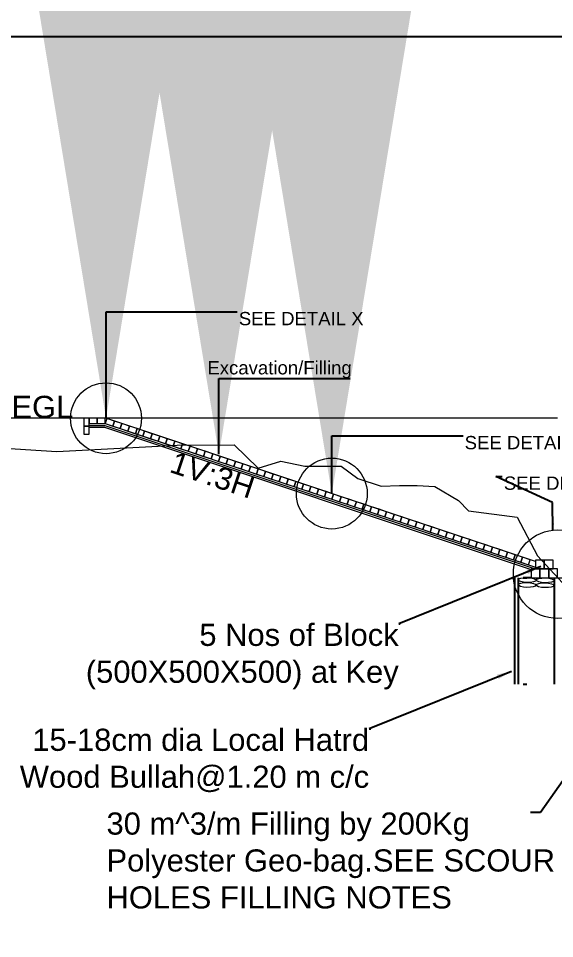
# Model space of a CAD drawing. Header units: inches. Extents: x -8940 to 26362, y -28010 to 990.
# Drawn here: x 4326.9 to 4357.2, y -14244.6 to -14192.6 of the extents above; entities that cross this region are included whole.
import ezdxf

# ---------------------------------------------------------------- set-up
doc = ezdxf.new("R2010")
doc.units = ezdxf.units.IN
doc.header["$MEASUREMENT"] = 0
for name, color, linetype, lineweight in [('BULLAH', 7, 'Continuous', 25), ('Cross Section Labels', 7, 'Continuous', 9), ('Existing_Bed_Level for Xsection', 7, 'Continuous', 0), ('Long Section Labels', 7, 'Continuous', 9)]:
    doc.layers.add(name, color=color, linetype=linetype, lineweight=lineweight)
doc.styles.get("Standard").update_dxf_attribs({"font": 'arial.ttf'})
doc.dimstyles.get("Standard").update_dxf_attribs({"dimtxt": 0.18, "dimasz": 0.18, "dimexe": 0.18, "dimexo": 0.0625, "dimgap": 0.09, "dimtad": 0, "dimtih": 1, "dimtoh": 1, "dimdec": 4, "dimzin": 0, "dimdsep": 46, "dimtxsty": 'Standard', "dimcen": 0.09, "dimadec": 0, "dimazin": 0, "dimtfac": 1, "dimtdec": 4, "dimtofl": 0, "dimtmove": 0, "dimatfit": 3, "dimfxl": 1, "dimtolj": 1, "dimtzin": 0, "dimarcsym": 0})

msp = doc.modelspace()

# ---------------------------------------------------------------- linework, layer by layer
msp.add_lwpolyline([(4299.118672, -14193.658586), (4465.878672, -14193.658586), (4465.878672, -14311.574582), (4299.118672, -14311.574582)], close=True)
at = {"layer": 'BULLAH'}
for p, q in [((4354.932088, -14224.229953), (4354.932088, -14230.233313)), ((4355.1322, -14224.229953), (4355.1322, -14230.233313)), ((4355.418243, -14224.229953), (4355.618355, -14224.229953)), ((4355.861705, -14224.229953), (4355.418243, -14224.229953)), ((4357.162433, -14224.229953), (4357.162433, -14230.233313)), ((4355.418243, -14230.233313), (4355.618355, -14230.233313))]:
    msp.add_line(p, q, dxfattribs=at)
at = {"layer": 'Cross Section Labels'}
for centre, radius in [((4331.848265, -14215.224913), 2.00112), ((4344.605405, -14219.477293), 2.00112), ((4357.362545, -14224.029841), 2.5014)]:
    msp.add_circle(centre, radius, dxfattribs=at)
at = {"layer": 'Existing_Bed_Level for Xsection'}
for points in [[(4357.362545, -14215.224913), (4320.308722, -14215.224913)], [(4356.111845, -14223.312773), (4331.894476, -14215.240316), (4331.848265, -14215.224913), (4331.799554, -14215.224913), (4330.89905, -14215.224913)], [(4330.89905, -14215.525081), (4331.799554, -14215.525081), (4356.111845, -14223.629177)], [(4330.89905, -14215.625137), (4331.783317, -14215.625137), (4356.096925, -14223.729673)], [(4330.89905, -14215.725193), (4331.76708, -14215.725193), (4355.861705, -14223.756734)], [(4320.308722, -14216.847821), (4325.801796, -14216.895848), (4329.073628, -14217.103964), (4335.86743, -14216.737759), (4339.079228, -14216.725753), (4340.439989, -14218.046492), (4341.720706, -14217.656273), (4343.081468, -14217.93643), (4345.132616, -14217.93643), (4346.083148, -14218.619813), (4347.393881, -14219.052055), (4348.424458, -14219.019036), (4349.425018, -14219.019036), (4350.425578, -14219.074067), (4351.766328, -14219.876516), (4352.326642, -14220.443834), (4355.078182, -14220.808037), (4356.21882, -14222.998263), (4362.63241, -14229.905129), (4380.182232, -14229.750042), (4381.422927, -14230.016191), (4381.953224, -14230.039204), (4383.364013, -14230.302351)], [(4355.861705, -14224.229953), (4461.369925, -14224.229953)]]:
    msp.add_lwpolyline(points, dxfattribs=at)
at = {"layer": 'Long Section Labels'}
for points in [[(4330.89905, -14215.224913), (4330.598882, -14215.224913), (4330.598882, -14215.675165), (4330.89905, -14215.675165)], [(4331.349302, -14215.224913), (4330.89905, -14215.224913), (4330.89905, -14215.525081), (4331.349302, -14215.525081)], [(4331.799554, -14215.224913), (4331.349302, -14215.224913), (4331.349302, -14215.525081), (4331.799554, -14215.525081)], [(4332.321622, -14215.382698), (4331.894476, -14215.240316), (4331.799554, -14215.525081), (4332.226701, -14215.667463)], [(4330.89905, -14215.675165), (4330.598882, -14215.675165), (4330.598882, -14216.125417), (4330.89905, -14216.125417)], [(4332.748769, -14215.525081), (4332.321622, -14215.382698), (4332.226701, -14215.667463), (4332.653847, -14215.809845)], [(4333.175915, -14215.667463), (4332.748769, -14215.525081), (4332.653847, -14215.809845), (4333.080994, -14215.952227)], [(4333.603062, -14215.809845), (4333.175915, -14215.667463), (4333.080994, -14215.952227), (4333.50814, -14216.094609)], [(4334.030208, -14215.952227), (4333.603062, -14215.809845), (4333.50814, -14216.094609), (4333.935287, -14216.236992)], [(4334.457355, -14216.094609), (4334.030208, -14215.952227), (4333.935287, -14216.236992), (4334.362433, -14216.379374)], [(4334.884501, -14216.236992), (4334.457355, -14216.094609), (4334.362433, -14216.379374), (4334.78958, -14216.521756)], [(4335.311648, -14216.379374), (4334.884501, -14216.236992), (4334.78958, -14216.521756), (4335.216726, -14216.664138)], [(4335.738794, -14216.521756), (4335.311648, -14216.379374), (4335.216726, -14216.664138), (4335.643873, -14216.80652)], [(4336.165941, -14216.664138), (4335.738794, -14216.521756), (4335.643873, -14216.80652), (4336.07102, -14216.948902)], [(4336.593088, -14216.80652), (4336.165941, -14216.664138), (4336.07102, -14216.948902), (4336.498166, -14217.091285)], [(4337.020234, -14216.948902), (4336.593088, -14216.80652), (4336.498166, -14217.091285), (4336.925313, -14217.233667)], [(4337.447381, -14217.091285), (4337.020234, -14216.948902), (4336.925313, -14217.233667), (4337.352459, -14217.376049)], [(4337.874527, -14217.233667), (4337.447381, -14217.091285), (4337.352459, -14217.376049), (4337.779606, -14217.518431)], [(4338.301674, -14217.376049), (4337.874527, -14217.233667), (4337.779606, -14217.518431), (4338.206752, -14217.660813)], [(4338.72882, -14217.518431), (4338.301674, -14217.376049), (4338.206752, -14217.660813), (4338.633899, -14217.803196)], [(4339.155967, -14217.660813), (4338.72882, -14217.518431), (4338.633899, -14217.803196), (4339.061045, -14217.945578)], [(4339.583113, -14217.803196), (4339.155967, -14217.660813), (4339.061045, -14217.945578), (4339.488192, -14218.08796)], [(4340.01026, -14217.945578), (4339.583113, -14217.803196), (4339.488192, -14218.08796), (4339.915339, -14218.230342)], [(4340.437407, -14218.08796), (4340.01026, -14217.945578), (4339.915339, -14218.230342), (4340.342485, -14218.372724)], [(4340.864553, -14218.230342), (4340.437407, -14218.08796), (4340.342485, -14218.372724), (4340.769632, -14218.515106)], [(4341.2917, -14218.372724), (4340.864553, -14218.230342), (4340.769632, -14218.515106), (4341.196778, -14218.657489)], [(4341.718846, -14218.515106), (4341.2917, -14218.372724), (4341.196778, -14218.657489), (4341.623925, -14218.799871)], [(4342.145993, -14218.657489), (4341.718846, -14218.515106), (4341.623925, -14218.799871), (4342.051071, -14218.942253)], [(4342.573139, -14218.799871), (4342.145993, -14218.657489), (4342.051071, -14218.942253), (4342.478218, -14219.084635)], [(4343.000286, -14218.942253), (4342.573139, -14218.799871), (4342.478218, -14219.084635), (4342.905364, -14219.227017)], [(4343.427432, -14219.084635), (4343.000286, -14218.942253), (4342.905364, -14219.227017), (4343.332511, -14219.3694)], [(4343.854579, -14219.227017), (4343.427432, -14219.084635), (4343.332511, -14219.3694), (4343.759658, -14219.511782)], [(4344.281726, -14219.3694), (4343.854579, -14219.227017), (4343.759658, -14219.511782), (4344.186804, -14219.654164)], [(4344.708872, -14219.511782), (4344.281726, -14219.3694), (4344.186804, -14219.654164), (4344.613951, -14219.796546)], [(4345.136019, -14219.654164), (4344.708872, -14219.511782), (4344.613951, -14219.796546), (4345.041097, -14219.938928)], [(4345.563165, -14219.796546), (4345.136019, -14219.654164), (4345.041097, -14219.938928), (4345.468244, -14220.081311)], [(4345.990312, -14219.938928), (4345.563165, -14219.796546), (4345.468244, -14220.081311), (4345.89539, -14220.223693)], [(4346.417458, -14220.081311), (4345.990312, -14219.938928), (4345.89539, -14220.223693), (4346.322537, -14220.366075)], [(4346.844605, -14220.223693), (4346.417458, -14220.081311), (4346.322537, -14220.366075), (4346.749683, -14220.508457)], [(4347.271751, -14220.366075), (4346.844605, -14220.223693), (4346.749683, -14220.508457), (4347.17683, -14220.650839)], [(4347.698898, -14220.508457), (4347.271751, -14220.366075), (4347.17683, -14220.650839), (4347.603976, -14220.793221)], [(4348.126044, -14220.650839), (4347.698898, -14220.508457), (4347.603976, -14220.793221), (4348.031123, -14220.935604)], [(4348.553191, -14220.793221), (4348.126044, -14220.650839), (4348.031123, -14220.935604), (4348.45827, -14221.077986)], [(4348.980338, -14220.935604), (4348.553191, -14220.793221), (4348.45827, -14221.077986), (4348.885416, -14221.220368)], [(4349.407484, -14221.077986), (4348.980338, -14220.935604), (4348.885416, -14221.220368), (4349.312563, -14221.36275)], [(4349.834631, -14221.220368), (4349.407484, -14221.077986), (4349.312563, -14221.36275), (4349.739709, -14221.505132)], [(4350.261777, -14221.36275), (4349.834631, -14221.220368), (4349.739709, -14221.505132), (4350.166856, -14221.647515)], [(4350.688924, -14221.505132), (4350.261777, -14221.36275), (4350.166856, -14221.647515), (4350.594002, -14221.789897)], [(4351.11607, -14221.647515), (4350.688924, -14221.505132), (4350.594002, -14221.789897), (4351.021149, -14221.932279)], [(4351.543217, -14221.789897), (4351.11607, -14221.647515), (4351.021149, -14221.932279), (4351.448295, -14222.074661)], [(4351.970363, -14221.932279), (4351.543217, -14221.789897), (4351.448295, -14222.074661), (4351.875442, -14222.217043)], [(4352.39751, -14222.074661), (4351.970363, -14221.932279), (4351.875442, -14222.217043), (4352.302589, -14222.359425)], [(4352.824657, -14222.217043), (4352.39751, -14222.074661), (4352.302589, -14222.359425), (4352.729735, -14222.501808)], [(4353.251803, -14222.359425), (4352.824657, -14222.217043), (4352.729735, -14222.501808), (4353.156882, -14222.64419)], [(4353.67895, -14222.501808), (4353.251803, -14222.359425), (4353.156882, -14222.64419), (4353.584028, -14222.786572)], [(4354.106096, -14222.64419), (4353.67895, -14222.501808), (4353.584028, -14222.786572), (4354.011175, -14222.928954)], [(4354.533243, -14222.786572), (4354.106096, -14222.64419), (4354.011175, -14222.928954), (4354.438321, -14223.071336)], [(4354.960389, -14222.928954), (4354.533243, -14222.786572), (4354.438321, -14223.071336), (4354.865468, -14223.213719)], [(4355.387536, -14223.071336), (4354.960389, -14222.928954), (4354.865468, -14223.213719), (4355.292614, -14223.356101)], [(4355.814682, -14223.213719), (4355.387536, -14223.071336), (4355.292614, -14223.356101), (4355.719761, -14223.498483)], [(4356.612125, -14223.229393), (4356.111845, -14223.229393), (4356.111845, -14223.729673), (4356.612125, -14223.729673)], [(4357.112405, -14223.229393), (4356.612125, -14223.229393), (4356.612125, -14223.729673), (4357.112405, -14223.729673)], [(4356.361985, -14223.729673), (4355.861705, -14223.729673), (4355.861705, -14224.229953), (4356.361985, -14224.229953)], [(4356.862265, -14223.729673), (4356.361985, -14223.729673), (4356.361985, -14224.229953), (4356.862265, -14224.229953)], [(4357.362545, -14223.729673), (4356.862265, -14223.729673), (4356.862265, -14224.229953), (4357.362545, -14224.229953)]]:
    msp.add_lwpolyline(points, close=True, dxfattribs=at)
for centre in [(4355.632889, -14224.638622), (4355.639123, -14224.360936), (4356.64947, -14224.65443), (4356.655704, -14224.376744)]:
    msp.add_ellipse(centre, major_axis=(0.506983, -0.017464), ratio=0.266272189, dxfattribs=at)

# ---------------------------------------------------------------- texts
at = {"layer": 'Cross Section Labels'}
for s, insert, char_height, attachment_point in [('SEE DETAIL X', (4339.352465, -14209.221553), 0.75042, 1), ('Excavation/Filling', (4345.731035, -14212.973653), 0.75042, 9), ('EGL', (4329.998546, -14215.224913), 1.2507, 9), ('SEE DETAIL Y', (4352.109605, -14216.225473), 0.75042, 1), ('SEE DETAIL Z3', (4354.322657, -14218.514169), 0.75042, 1), ('5 Nos of Block ^J(500X500X500) at Key', (4348.382831, -14226.828855), 1.2507, 3)]:
    msp.add_mtext(s, dxfattribs=dict(at, insert=insert, char_height=char_height, attachment_point=attachment_point))
at = {"layer": 'Cross Section Labels', "insert": (4338.068632, -14217.82571), "char_height": 1.2507, "attachment_point": 2, "rotation": 341.5650512}
msp.add_mtext('1V:3H', dxfattribs=at)
at = {"layer": 'Cross Section Labels', "char_height": 1.2507, "attachment_point": 3}
for s, insert, width in [('15-18cm dia Local Hatrd Wood Bullah@1.20 m c/c', (4346.714069, -14232.755982), 21.37514907), ('\\pxql,t16;30 m^ 3/m Filling by 200Kg Polyester Geo-bag.SEE SCOUR HOLES FILLING NOTES', (4359.167238, -14237.485397), 27.29241241)]:
    msp.add_mtext(s, dxfattribs=dict(at, insert=insert, width=width))

# ---------------------------------------------------------------- leaders
at = {"layer": 'Cross Section Labels', "annotation_type": 0, "has_hookline": 1}
for points, override, hookline_direction, text_width in [([(4331.848265, -14215.224913), (4331.848265, -14209.221553), (4339.262465, -14209.221553)], {"dimasz": 72}, 0, 6.995901), ([(4338.226835, -14217.261052), (4338.226835, -14212.973653), (4345.641035, -14212.973653)], {"dimasz": 72}, 0, 8.004309), ([(4344.605405, -14219.477293), (4344.605405, -14216.225473), (4352.019605, -14216.225473)], {"dimasz": 72}, 0, 6.994365), ([(4357.099587, -14221.542301), (4357.072873, -14219.988865), (4353.872657, -14218.514169), (4354.232657, -14218.514169)], {"dimasz": 0.36}, 0, 7.479118), ([(4356.419401, -14223.588101), (4348.382831, -14226.828855), (4348.472831, -14226.828855)], {"dimasz": 0.833}, 1, 17.557576), ([(4363.332673, -14227.604551), (4356.400909, -14237.485397), (4355.838555, -14237.485397)], {"dimasz": 0.833}, 1, 25.18804), ([(4354.750639, -14229.515228), (4346.714069, -14232.755982), (4346.804069, -14232.755982)], {"dimasz": 0.833}, 1, 19.702364)]:
    msp.add_leader(points, dimstyle='Standard', override=override, dxfattribs=dict(at, hookline_direction=hookline_direction, text_width=text_width))

doc.saveas('drawing.dxf')
